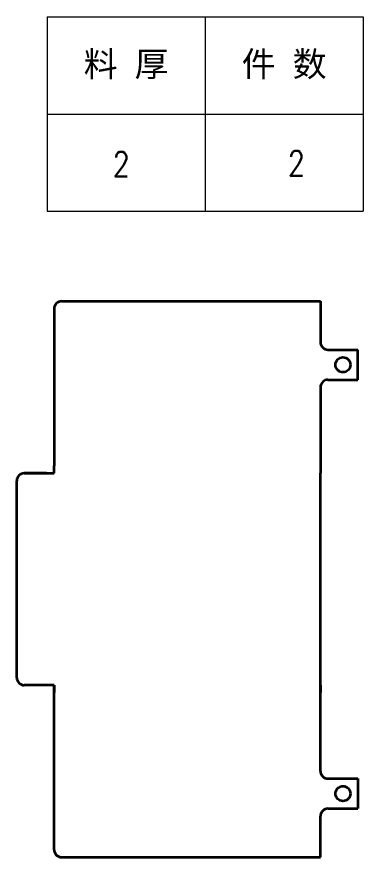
# Model space of a CAD drawing. Header units: millimetres. Extents: x 1201 to 11615, y -7347 to 2683.
# Drawn here: x 7589.3 to 7728.4, y 1969.9 to 2307 of the extents above; entities that cross this region are included whole.
import ezdxf
from ezdxf.enums import TextEntityAlignment as Align

# ---------------------------------------------------------------- set-up
doc = ezdxf.new("R2010")
doc.units = ezdxf.units.MM
doc.linetypes.add('AM_ISO02W050x2', pattern=[3.75, 3, -0.75])
for name, color, linetype, lineweight in [('DIM', 3, 'Continuous', 20), ('DRAWING', 7, 'Continuous', 35), ('HIDDEN', 1, 'AM_ISO02W050x2', 18)]:
    doc.layers.add(name, color=color, linetype=linetype, lineweight=lineweight)
doc.styles.add('DIM', font='romans.shx', dxfattribs={"width": 0.8, "bigfont": 'bigfont.shx'})
doc.styles.get("Standard").update_dxf_attribs({"font": 'arial.ttf'})

# ---------------------------------------------------------------- blocks, each defined once
blk = doc.blocks.new('*T31')
at = {"color": 0, "linetype": 'ByBlock', "lineweight": -2, "transparency": 16777216}
for p, q in [((0, 0), (127, 0)), ((0, 0), (0, -78)), ((63.5, 0), (63.5, -78)), ((127, 0), (127, -78)), ((0, -39), (127, -39)), ((0, -78), (127, -78))]:
    blk.add_line(p, q, dxfattribs=at)
at = {"color": 0, "transparency": 16777216, "char_height": 10, "width": 60.5, "attachment_point": 5}
for s, insert in [('{\\fSimSun|b0|i0|c134|p2;料 厚}', (31.75, -19.5)), ('{\\fSimSun|b0|i0|c134|p2;件 数}', (95.25, -19.5))]:
    blk.add_mtext(s, dxfattribs=dict(at, insert=insert))
blk = doc.blocks.new('拆图参数')
blk.add_blockref('*T31', (-63.5, 78))
at = {"style": 'DIM', "width": 0.8}
blk.add_attdef('6', text='', height=10, dxfattribs=at).set_placement((-37.13, 18.91), align=Align.MIDDLE_LEFT)
blk.add_attdef('1', text='', height=10, dxfattribs=at).set_placement((36.65, 19.27), align=Align.MIDDLE_CENTER)

msp = doc.modelspace()

# ---------------------------------------------------------------- linework, layer by layer
at = {"layer": 'DRAWING', "lineweight": 35}
for p, q in [((7607.269, 2192.901), (7711.269, 2192.901)), ((7604.269, 2189.901), (7604.269, 2126.901)), ((7711.269, 2158.401), (7711.269, 2126.901)), ((7711.269, 2038.901), (7711.269, 2123.901)), ((7589.269, 2041.901), (7589.269, 2120.901)), ((7604.269, 1972.901), (7604.269, 2035.901)), ((7711.269, 2004.401), (7711.269, 2035.901)), ((7607.269, 1969.901), (7711.269, 1969.901))]:
    msp.add_line(p, q, dxfattribs=at)
at = {"layer": 'DRAWING', "lineweight": 35, "ltscale": 0.4125}
for p, q in [((7711.269, 2192.901), (7711.269, 2176.401)), ((7711.269, 1969.901), (7711.269, 1986.401))]:
    msp.add_line(p, q, dxfattribs=at)
at = {"layer": 'DRAWING', "lineweight": 35, "ltscale": 0.3}
for p, q in [((7714.269, 2173.401), (7726.269, 2173.401)), ((7726.269, 2161.401), (7726.269, 2173.401)), ((7714.269, 2161.401), (7726.269, 2161.401)), ((7714.269, 2001.401), (7726.269, 2001.401)), ((7726.269, 2001.401), (7726.269, 1989.401)), ((7714.269, 1989.401), (7726.269, 1989.401))]:
    msp.add_line(p, q, dxfattribs=at)
at = {"layer": 'DRAWING', "lineweight": 35, "ltscale": 0.075}
for p, q in [((7604.269, 2123.901), (7604.269, 2126.901)), ((7604.269, 2123.901), (7604.269, 2126.901)), ((7711.269, 2126.901), (7711.269, 2123.901)), ((7711.269, 2126.901), (7711.269, 2123.901)), ((7592.269, 2123.901), (7604.269, 2123.901)), ((7604.269, 2038.901), (7592.269, 2038.901)), ((7604.269, 2035.901), (7604.269, 2038.901)), ((7604.269, 2038.901), (7604.269, 2035.901)), ((7711.269, 2038.901), (7711.269, 2035.901)), ((7711.269, 2035.901), (7711.269, 2038.901))]:
    msp.add_line(p, q, dxfattribs=at)
at = {"layer": 'DRAWING', "lineweight": 35, "ltscale": 0.225}
for p, q in [((7601.269, 2123.901), (7592.269, 2123.901)), ((7601.269, 2038.901), (7592.269, 2038.901))]:
    msp.add_line(p, q, dxfattribs=at)
at = {"layer": 'DRAWING', "lineweight": 35}
for centre in [(7720.269, 2167.401), (7720.269, 1995.401)]:
    msp.add_circle(centre, 3, dxfattribs=at)
for centre, start, end in [((7607.269, 2189.901), 90, 180), ((7714.269, 2176.401), 180, 270), ((7714.269, 2158.401), 90, 180), ((7592.269, 2120.901), 90, 180), ((7592.269, 2041.901), 180, 270), ((7714.269, 2004.401), 180, 270), ((7714.269, 1986.401), 90, 180), ((7607.269, 1972.901), 180, 270)]:
    msp.add_arc(centre, 3, start, end, dxfattribs=at)
at = {"layer": 'HIDDEN'}
for centre, start, end in [((7720.269, 2167.401), 15.84507, 28.6495), ((7720.269, 1995.401), 331.3505, 344.15493)]:
    msp.add_arc(centre, 3, start, end, dxfattribs=at)

# ---------------------------------------------------------------- block references
at = {"layer": 'DIM', "ltscale": 2}
msp.add_blockref('拆图参数', (7664.934, 2228.966), dxfattribs=at).add_auto_attribs({'1': '2', '6': '2'})

doc.saveas('drawing.dxf')
